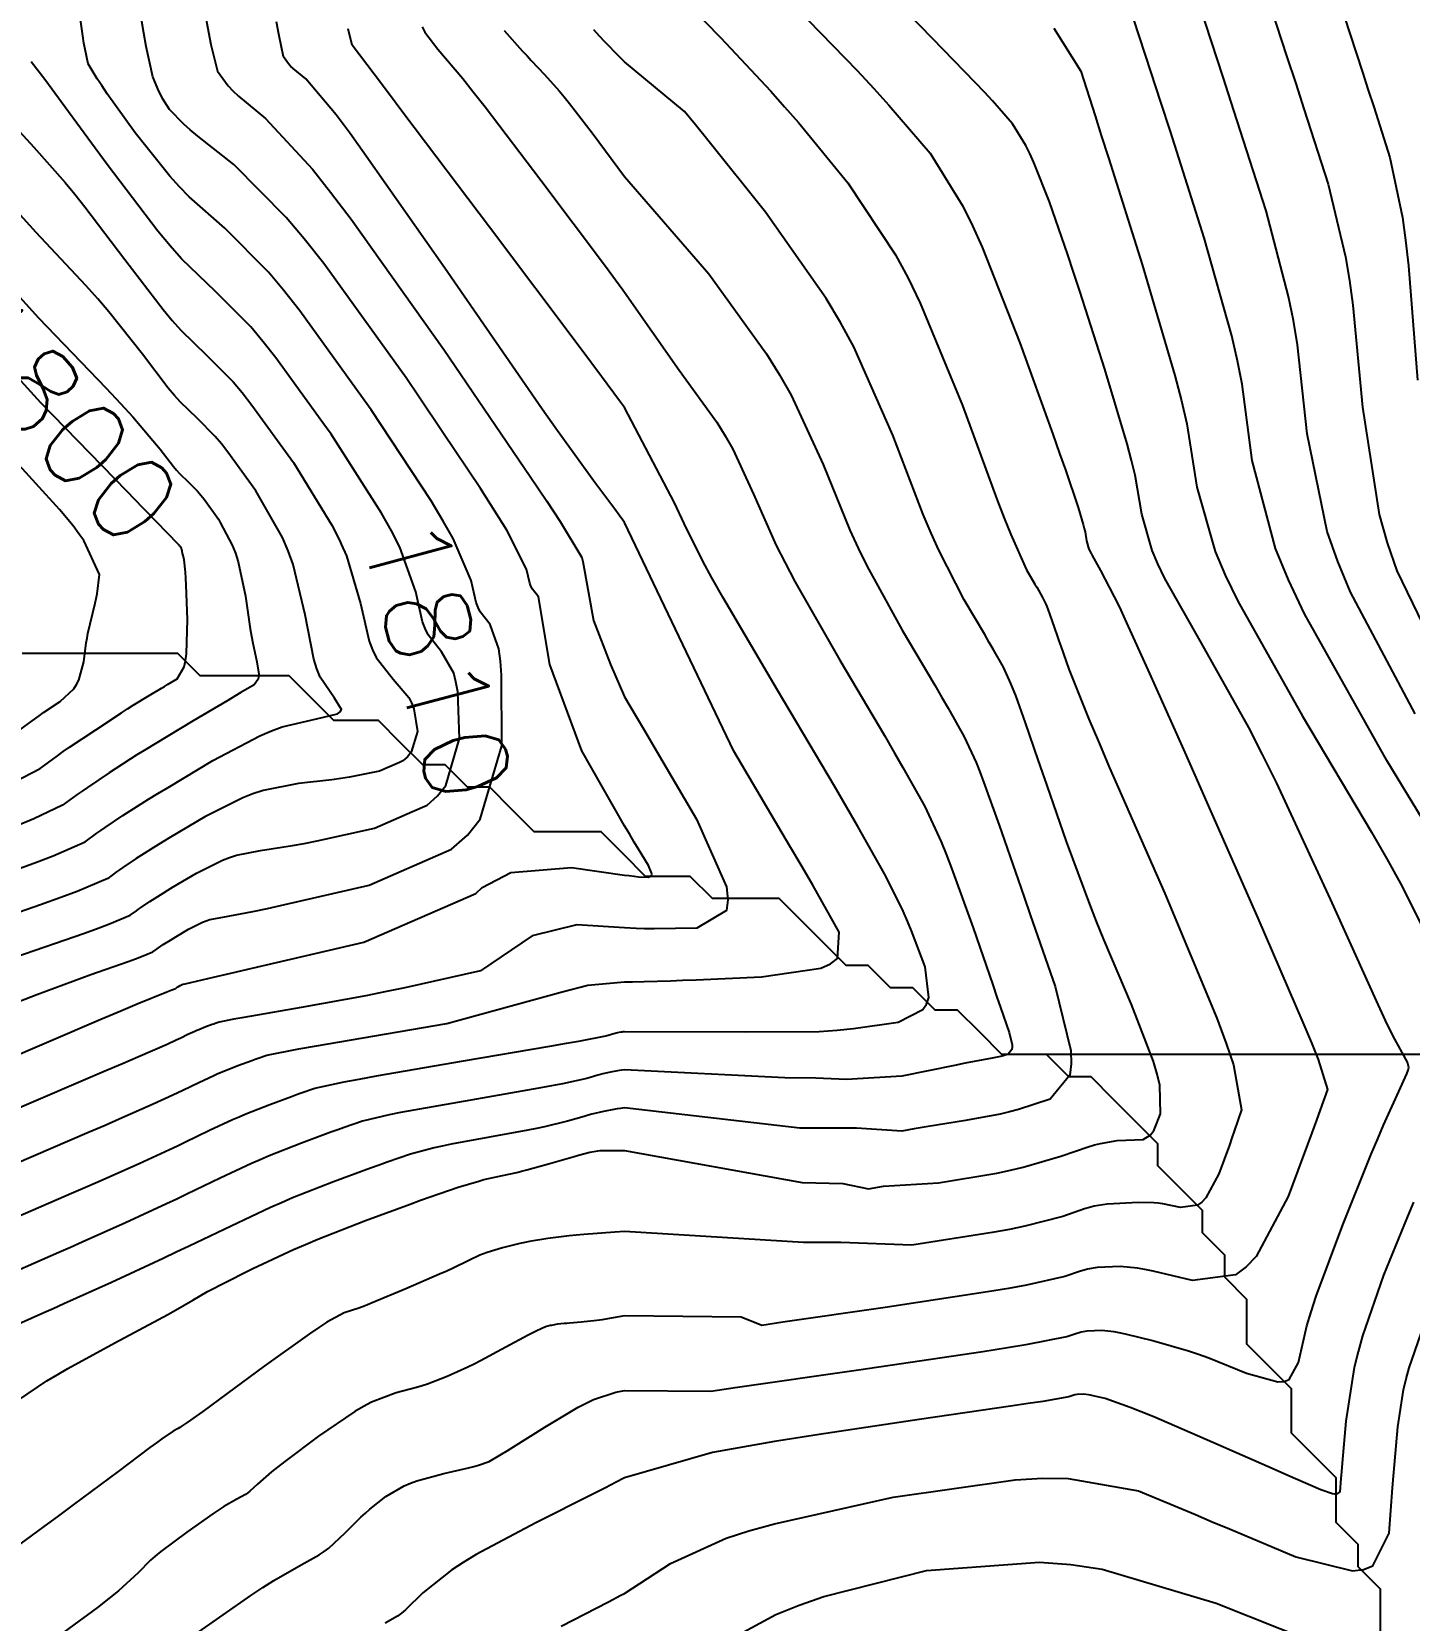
# Model space of a CAD drawing. Header units: metres. Extents: x 837475 to 838479, y 1189012 to 1191015.
# Drawn here: x 837973.4 to 838035.2, y 1189531.9 to 1189603.2 of the extents above; entities that cross this region are included whole.
import ezdxf

# ---------------------------------------------------------------- set-up
doc = ezdxf.new("R2010")
doc.units = ezdxf.units.M
doc.header["$LTSCALE"] = 0.3
for name, color, linetype in [('COTAS 10', 1, 'Continuous'), ('COTAS INT', 252, 'Continuous'), ('DRENAJE', 5, 'Continuous')]:
    doc.layers.add(name, color=color, linetype=linetype)
doc.styles.get("Standard").update_dxf_attribs({"font": 'simplex.shx'})

msp = doc.modelspace()

# ---------------------------------------------------------------- linework, layer by layer
at = {"layer": 'COTAS 10'}
for points in [[(837980.745, 1189531.295), (837983.226, 1189533.021), (837983.771, 1189533.382), (837984.255, 1189533.693), (837985.489, 1189534.396), (837986.298, 1189534.844), (837986.514, 1189534.994), (837986.725, 1189535.156), (837987.459, 1189535.834), (837988.169, 1189536.542), (837988.367, 1189536.722), (837988.564, 1189536.896), (837989.279, 1189537.468), (837990.114, 1189537.948), (837990.387, 1189538.064), (837990.679, 1189538.172), (837991.882, 1189538.502), (837993.001, 1189538.755), (837993.239, 1189538.816), (837993.445, 1189538.872), (837993.931, 1189539.04), (837994.484, 1189539.362), (837994.733, 1189539.516), (837995.023, 1189539.697), (837996.417, 1189540.583), (837997.918, 1189541.474), (837998.276, 1189541.658), (837998.609, 1189541.815), (837999.603, 1189542.157), (838000, 1189542.227), (838003.875, 1189542.202), (838004.96, 1189542.36), (838010.503, 1189543.157), (838016.082, 1189543.978), (838017.19, 1189544.151), (838018.108, 1189544.3), (838019.849, 1189544.643), (838020.297, 1189544.796), (838020.401, 1189544.827), (838020.497, 1189544.852), (838020.77, 1189544.897), (838021.422, 1189544.93), (838021.959, 1189544.867), (838022.193, 1189544.822), (838022.464, 1189544.765), (838023.751, 1189544.46), (838025.32, 1189544.002), (838025.769, 1189543.85), (838026.223, 1189543.685), (838027.915, 1189542.997), (838029.327, 1189542.608), (838029.605, 1189542.632), (838029.834, 1189542.713), (838030.253, 1189543.482), (838030.619, 1189545.125), (838030.815, 1189545.757), (838031.052, 1189546.466), (838032.247, 1189549.666), (838033.52, 1189552.834), (838033.806, 1189553.523), (838034.063, 1189554.13), (838034.75, 1189555.64), (838035.115, 1189556.438), (838035.168, 1189556.595), (838035.201, 1189556.725), (838035.146, 1189556.964), (838034.502, 1189558.122), (838034.163, 1189558.831), (838033.754, 1189559.708), (838031.694, 1189564.279), (838029.276, 1189569.488), (838028.64, 1189570.768), (838028.019, 1189571.977), (838025.9, 1189575.759), (838024.258, 1189578.669), (838023.938, 1189579.33), (838023.676, 1189579.927), (838023.219, 1189581.561), (838022.918, 1189583.301), (838022.755, 1189583.966), (838022.558, 1189584.71), (838021.561, 1189588.061), (838020.436, 1189591.566), (838020.159, 1189592.409), (838019.896, 1189593.195), (838019.073, 1189595.573), (838018.378, 1189597.336), (838018.195, 1189597.735), (838018.018, 1189598.095), (838017.415, 1189599.073), (838016.516, 1189600.101), (838016.152, 1189600.492), (838015.738, 1189600.929), (838013.829, 1189602.894), (838011.523, 1189605.284)], [(838032.011, 1189604.782), (838033.121, 1189601.397), (838033.385, 1189600.586), (838033.63, 1189599.831), (838034.356, 1189597.563), (838034.914, 1189594.869), (838035.052, 1189593.845), (838035.183, 1189592.7), (838035.599, 1189587.563)], [(837972.813, 1189559.686), (837973.616, 1189560.001), (837976.043, 1189560.896), (837977.72, 1189561.478), (837978.051, 1189561.597), (837978.324, 1189561.698), (837978.826, 1189561.911), (837978.973, 1189562.018), (837979.023, 1189562.052), (837979.076, 1189562.089), (837979.297, 1189562.237), (837979.618, 1189562.442), (837979.735, 1189562.513), (837979.863, 1189562.591), (837980.425, 1189562.927), (837981.051, 1189563.24), (837981.219, 1189563.304), (837981.385, 1189563.358), (837981.968, 1189563.473), (837983.322, 1189563.723), (837983.974, 1189563.863), (837984.746, 1189564.034), (837988.536, 1189564.905), (837992.233, 1189566.516), (837992.947, 1189567.153), (837993.526, 1189567.873), (837994.498, 1189571.161), (837994.474, 1189574.323), (837994.426, 1189574.964), (837994.359, 1189575.503), (837993.967, 1189576.6), (837993.525, 1189577.166), (837993.427, 1189577.37), (837993.34, 1189577.595), (837993.115, 1189578.576), (837992.314, 1189580.455), (837991.864, 1189581.246), (837991.316, 1189582.153), (837988.628, 1189586.23), (837988.511, 1189586.407), (837985.422, 1189590.684), (837984.695, 1189591.606), (837984.022, 1189592.415), (837982.053, 1189594.391), (837980.46, 1189595.797), (837980.023, 1189596.247), (837979.589, 1189596.723), (837978.04, 1189598.66), (837976.783, 1189600.42), (837976.533, 1189600.784), (837976.325, 1189601.094), (837975.929, 1189601.771), (837975.785, 1189602.405), (837975.736, 1189602.689), (837975.683, 1189603.02), (837975.457, 1189604.607)], [(837990.914, 1189603.429), (837991.039, 1189603.185), (837991.618, 1189602.415), (837992.74, 1189601.101), (837993.207, 1189600.513), (837993.742, 1189599.829), (837996.242, 1189596.549), (837999.141, 1189592.677), (837999.928, 1189591.619), (838000, 1189591.522), (838002.455, 1189588.018), (838004.137, 1189585.684), (838004.518, 1189585.074), (838004.861, 1189584.478), (838005.795, 1189582.455), (838006.809, 1189580.143), (838007.204, 1189579.365), (838007.648, 1189578.527), (838009.662, 1189575.004), (838011.67, 1189571.616), (838012.109, 1189570.864), (838012.498, 1189570.192), (838013.483, 1189568.437), (838014.214, 1189566.854), (838014.442, 1189566.291), (838014.683, 1189565.674), (838015.646, 1189562.996), (838016.526, 1189560.43), (838016.714, 1189559.884), (838016.877, 1189559.409), (838017.265, 1189558.287), (838017.398, 1189557.74), (838017.401, 1189557.627), (838017.389, 1189557.531), (838017.223, 1189557.323), (838016.953, 1189557.236), (838016.875, 1189557.216), (838016.796, 1189557.197), (838016.498, 1189557.143), (838015.691, 1189556.993), (838015.291, 1189556.913), (838014.814, 1189556.818), (838012.45, 1189556.337), (838009.957, 1189556.189), (838008.586, 1189556.24), (838007.188, 1189556.256), (838000, 1189556.621), (837999.876, 1189556.607), (837999.78, 1189556.594), (837999.686, 1189556.579), (837999.372, 1189556.518), (837999.028, 1189556.433), (837998.916, 1189556.403), (837998.797, 1189556.371), (837998.306, 1189556.23), (837997.219, 1189555.992), (837996.725, 1189555.898), (837996.147, 1189555.792), (837993.359, 1189555.307), (837990.545, 1189554.81), (837989.95, 1189554.697), (837989.436, 1189554.594), (837988.243, 1189554.309), (837987.415, 1189554.027), (837987.13, 1189553.926), (837986.822, 1189553.814), (837985.505, 1189553.329), (837984.049, 1189552.753), (837983.652, 1189552.584), (837983.258, 1189552.411), (837981.855, 1189551.755), (837980.359, 1189551.032), (837979.906, 1189550.818), (837979.435, 1189550.597), (837977.594, 1189549.749), (837975.661, 1189548.879), (837975.133, 1189548.645), (837974.607, 1189548.414), (837972.734, 1189547.603)], [(837972.622, 1189569.538), (837973.765, 1189570.147), (837974.549, 1189570.715), (837974.81, 1189570.897), (837975.091, 1189571.091), (837976.264, 1189571.881), (837977.423, 1189572.641), (837977.695, 1189572.816), (837977.944, 1189572.975), (837978.668, 1189573.421), (837979.215, 1189573.743), (837979.354, 1189573.825), (837979.487, 1189573.903), (837979.925, 1189574.159), (837980.238, 1189574.71), (837980.294, 1189574.975), (837980.336, 1189575.288), (837980.377, 1189576.826), (837980.326, 1189578.365), (837980.311, 1189578.678), (837980.295, 1189578.944), (837980.236, 1189579.497), (837980.183, 1189579.702), (837980.173, 1189579.748), (837980.163, 1189579.789), (837980.142, 1189579.899), (837980.126, 1189579.972), (837980.121, 1189579.991), (837980.114, 1189580.008), (837980.084, 1189580.063), (837980.054, 1189580.106), (837980.046, 1189580.115), (837980.04, 1189580.123), (837980.02, 1189580.142), (837980.001, 1189580.161), (837979.995, 1189580.168), (837979.988, 1189580.176), (837979.96, 1189580.213), (837978.997, 1189581.21), (837978.401, 1189581.823), (837977.662, 1189582.582), (837973.802, 1189586.543), (837969.659, 1189591.098)]]:
    msp.add_lwpolyline(points, dxfattribs=at)
at = {"layer": 'COTAS INT'}
for points in [[(838035.485, 1189572.586), (838032.591, 1189578.047), (838032.018, 1189579.437), (838031.542, 1189580.774), (838030.647, 1189585.162), (838030.209, 1189589.155), (838030.023, 1189590.243), (838029.808, 1189591.324), (838028.796, 1189595.162), (838027.353, 1189599.665), (838026.867, 1189601.164), (838026.344, 1189602.772), (838024.14, 1189609.494)], [(838028.075, 1189607.138), (838029.732, 1189602.085), (838030.126, 1189600.875), (838030.491, 1189599.748), (838031.576, 1189596.363), (838032.361, 1189593.096), (838032.537, 1189592.044), (838032.696, 1189590.928), (838033.123, 1189586.363), (838033.87, 1189581.54), (838034.231, 1189580.261), (838034.659, 1189579.006), (838036.76, 1189574.681)], [(838037.879, 1189564.474), (838034.209, 1189570.492), (838030.524, 1189577.088), (838029.804, 1189578.613), (838029.215, 1189580.009), (838028.171, 1189583.962), (838027.722, 1189587.383), (838027.508, 1189588.442), (838027.255, 1189589.551), (838026.015, 1189593.962), (838024.499, 1189598.721), (838024.071, 1189600.049), (838023.64, 1189601.382), (838022.054, 1189606.235)], [(838002.273, 1189605.044), (838004.305, 1189602.94), (838006.564, 1189600.54), (838007.185, 1189599.841), (838007.805, 1189599.128), (838010.028, 1189596.426), (838012.162, 1189593.19), (838012.725, 1189592.139), (838013.276, 1189591.022), (838015.166, 1189586.426), (838016.71, 1189582.234), (838017.042, 1189581.37), (838017.334, 1189580.635), (838018.044, 1189579.055), (838018.424, 1189578.414), (838018.507, 1189578.272), (838018.581, 1189578.144), (838018.767, 1189577.812), (838018.905, 1189577.513), (838018.949, 1189577.406), (838018.994, 1189577.29), (838019.176, 1189576.783), (838019.412, 1189576.098), (838019.492, 1189575.869), (838019.577, 1189575.623), (838019.936, 1189574.593), (838020.839, 1189572.355), (838021.268, 1189571.348), (838021.774, 1189570.172), (838024.246, 1189564.528), (838026.585, 1189558.939), (838027.008, 1189557.799), (838027.333, 1189556.835), (838027.693, 1189554.826), (838027.368, 1189553.864), (838027.262, 1189553.561), (838027.149, 1189553.241), (838026.678, 1189551.951), (838026.099, 1189550.87), (838025.917, 1189550.682), (838025.725, 1189550.541), (838024.954, 1189550.436), (838024.159, 1189550.598), (838023.952, 1189550.626), (838023.752, 1189550.647), (838023.076, 1189550.662), (838021.665, 1189550.592), (838021.075, 1189550.493), (838020.868, 1189550.439), (838020.643, 1189550.374), (838019.673, 1189550.041), (838017.97, 1189549.595), (838017.282, 1189549.458), (838016.501, 1189549.316), (838012.901, 1189548.751), (838009.703, 1189548.872), (838008.027, 1189548.873), (838000, 1189549.357), (837999.558, 1189549.328), (837998.17, 1189549.222), (837997.834, 1189549.192), (837997.519, 1189549.162), (837996.554, 1189549.05), (837995.739, 1189548.918), (837995.518, 1189548.874), (837995.299, 1189548.828), (837994.527, 1189548.635), (837993.832, 1189548.417), (837993.663, 1189548.355), (837993.503, 1189548.293), (837993.009, 1189548.06), (837992.315, 1189547.719), (837992.028, 1189547.589), (837991.702, 1189547.443), (837990.183, 1189546.784), (837988.674, 1189546.157), (837988.353, 1189546.03), (837988.074, 1189545.924), (837987.419, 1189545.71), (837986.637, 1189545.294), (837986.279, 1189545.06), (837985.859, 1189544.775), (837983.831, 1189543.319), (837981.823, 1189541.841), (837981.415, 1189541.542), (837981.072, 1189541.291), (837980.37, 1189540.786), (837980.102, 1189540.609), (837980.033, 1189540.566), (837979.965, 1189540.525), (837979.738, 1189540.397), (837979.23, 1189540.052), (837978.985, 1189539.875), (837978.696, 1189539.662), (837977.274, 1189538.596), (837975.257, 1189537.089), (837974.591, 1189536.598), (837973.879, 1189536.075), (837970.923, 1189533.921)], [(838007.137, 1189604.873), (838010.437, 1189601.459), (838011.186, 1189600.656), (838011.865, 1189599.914), (838013.721, 1189597.75), (838015.186, 1189595.374), (838015.618, 1189594.5), (838016.06, 1189593.531), (838017.75, 1189589.25), (838019.222, 1189585.139), (838019.527, 1189584.277), (838019.788, 1189583.536), (838020.36, 1189581.86), (838020.59, 1189581.087), (838020.636, 1189580.915), (838020.673, 1189580.762), (838020.743, 1189580.36), (838020.848, 1189579.983), (838020.909, 1189579.845), (838020.983, 1189579.693), (838021.361, 1189579.021), (838021.984, 1189577.847), (838022.212, 1189577.378), (838022.463, 1189576.847), (838023.57, 1189574.407), (838025.083, 1189570.991), (838025.591, 1189569.844), (838026.136, 1189568.61), (838028.426, 1189563.427), (838030.451, 1189558.748), (838030.83, 1189557.831), (838031.13, 1189557.079), (838031.555, 1189555.731), (838031.231, 1189554.828), (838031.058, 1189554.356), (838030.849, 1189553.789), (838029.795, 1189550.938), (838028.352, 1189548.243), (838027.897, 1189547.774), (838027.42, 1189547.424), (838025.496, 1189547.161), (838023.735, 1189547.575), (838023.358, 1189547.652), (838023.03, 1189547.713), (838022.249, 1189547.796), (838021.217, 1189547.744), (838020.786, 1189547.672), (838020.635, 1189547.633), (838020.47, 1189547.585), (838019.761, 1189547.342), (838018.039, 1189546.948), (838017.236, 1189546.805), (838016.292, 1189546.647), (838011.702, 1189545.954), (838007.107, 1189545.287), (838006.158, 1189545.145), (838005.234, 1189545.519), (838000, 1189545.578), (837999.236, 1189545.438), (837998.991, 1189545.399), (837998.762, 1189545.365), (837998.057, 1189545.289), (837997.525, 1189545.249), (837997.404, 1189545.239), (837997.295, 1189545.229), (837996.998, 1189545.197), (837996.78, 1189545.161), (837996.721, 1189545.15), (837996.662, 1189545.137), (837996.456, 1189545.086), (837996.058, 1189544.91), (837995.88, 1189544.819), (837995.671, 1189544.711), (837994.669, 1189544.166), (837993.537, 1189543.561), (837993.247, 1189543.414), (837992.966, 1189543.275), (837992.037, 1189542.849), (837991.16, 1189542.514), (837990.913, 1189542.433), (837990.664, 1189542.357), (837989.748, 1189542.127), (837988.649, 1189541.708), (837988.285, 1189541.513), (837987.894, 1189541.285), (837986.263, 1189540.178), (837984.748, 1189539.04), (837984.43, 1189538.792), (837984.156, 1189538.573), (837983.533, 1189538.026), (837983.186, 1189537.705), (837983.085, 1189537.629), (837982.983, 1189537.558), (837982.6, 1189537.346), (837982.016, 1189537.013), (837981.786, 1189536.865), (837981.528, 1189536.694), (837980.353, 1189535.876), (837979.188, 1189535.003), (837978.937, 1189534.797), (837978.716, 1189534.606), (837978.175, 1189534.044), (837977.293, 1189533.236), (837976.857, 1189532.89), (837976.338, 1189532.491), (837973.769, 1189530.607)], [(837971.914, 1189556.937), (837976.491, 1189558.885), (837977.388, 1189559.265), (837978.126, 1189559.576), (837979.454, 1189560.124), (837979.686, 1189560.204), (837979.731, 1189560.22), (837979.769, 1189560.234), (837979.838, 1189560.264), (837979.858, 1189560.278), (837979.872, 1189560.288), (837979.903, 1189560.309), (837979.947, 1189560.337), (837979.963, 1189560.347), (837979.981, 1189560.357), (837980.059, 1189560.404), (837980.145, 1189560.447), (837980.168, 1189560.456), (837980.191, 1189560.463), (837980.272, 1189560.479), (837981.551, 1189560.769), (837982.329, 1189560.95), (837983.292, 1189561.174), (837988.302, 1189562.345), (837993.322, 1189564.533), (837993.617, 1189564.796), (837994.895, 1189565.473), (837997.626, 1189565.701), (838000, 1189565.358), (838000.212, 1189565.331), (838000.437, 1189565.305), (838000.63, 1189565.285), (838001.07, 1189565.257), (838001.214, 1189565.341), (838001.221, 1189565.392), (838001.213, 1189565.455), (838001.069, 1189565.781), (838000.632, 1189566.516), (838000.439, 1189566.836), (838000.216, 1189567.207), (838000, 1189567.566), (837998.081, 1189570.936), (837996.64, 1189574.805), (837996.137, 1189577.837), (837995.862, 1189578.189), (837995.8, 1189578.32), (837995.744, 1189578.463), (837995.6, 1189579.09), (837994.711, 1189580.84), (837994.186, 1189581.691), (837993.539, 1189582.702), (837991.848, 1189585.22), (837990.782, 1189586.805), (837990.197, 1189587.675), (837986.496, 1189592.799), (837985.624, 1189593.904), (837984.818, 1189594.873), (837982.46, 1189597.241), (837980.846, 1189598.52), (837980.509, 1189598.803), (837980.221, 1189599.056), (837979.577, 1189599.711), (837979.262, 1189600.213), (837979.18, 1189600.369), (837979.1, 1189600.533), (837978.833, 1189601.184), (837978.525, 1189602.535), (837978.42, 1189603.14), (837978.307, 1189603.845)], [(837981.205, 1189603.832), (837981.324, 1189603.182), (837981.433, 1189602.629), (837981.734, 1189601.441), (837982.204, 1189600.777), (837982.419, 1189600.555), (837982.67, 1189600.315), (837983.881, 1189599.311), (837985.991, 1189597.043), (837986.808, 1189596.008), (837987.725, 1189594.795), (837991.882, 1189588.944), (837995.763, 1189583.25), (837996.507, 1189582.137), (837997.108, 1189581.225), (837998.086, 1189579.604), (837998.126, 1189579.433), (837998.612, 1189576.778), (837999.37, 1189574.805), (838000, 1189573.353), (838000.523, 1189572.475), (838000.899, 1189571.839), (838001.322, 1189571.122), (838003.23, 1189567.872), (838004.575, 1189564.828), (838004.642, 1189564.242), (838004.577, 1189563.767), (838003.238, 1189562.979), (838001.328, 1189562.948), (838000.903, 1189562.95), (838000.523, 1189562.957), (838000, 1189562.991), (837997.853, 1189563.121), (837995.856, 1189562.632), (837993.536, 1189561.066), (837990.133, 1189560.304), (837989.248, 1189560.119), (837988.388, 1189559.944), (837985.487, 1189559.408), (837983.256, 1189559.026), (837982.818, 1189558.949), (837982.457, 1189558.884), (837981.803, 1189558.755), (837981.622, 1189558.693), (837981.56, 1189558.671), (837981.492, 1189558.647), (837981.204, 1189558.541), (837980.886, 1189558.415), (837980.799, 1189558.378), (837980.713, 1189558.34), (837980.406, 1189558.196), (837980.079, 1189558.038), (837979.979, 1189557.991), (837979.876, 1189557.943), (837979.474, 1189557.758), (837978.15, 1189557.183), (837977.467, 1189556.889), (837976.646, 1189556.538), (837972.536, 1189554.782)], [(837972.602, 1189552.389), (837975.966, 1189553.83), (837976.689, 1189554.141), (837977.32, 1189554.415), (837978.847, 1189555.088), (837979.729, 1189555.494), (837979.955, 1189555.6), (837980.172, 1189555.703), (837980.889, 1189556.049), (837981.561, 1189556.364), (837981.75, 1189556.447), (837981.94, 1189556.527), (837982.638, 1189556.804), (837983.269, 1189557.036), (837983.417, 1189557.089), (837983.553, 1189557.138), (837983.95, 1189557.273), (837985.383, 1189557.555), (837986.173, 1189557.697), (837987.133, 1189557.866), (837992.02, 1189558.703), (837997.204, 1189560.113), (837998.36, 1189560.424), (838000, 1189560.571), (838000.14, 1189560.564), (838000.238, 1189560.563), (838000.351, 1189560.564), (838000.881, 1189560.574), (838002.069, 1189560.617), (838002.596, 1189560.638), (838003.21, 1189560.663), (838006.144, 1189560.784), (838008.807, 1189561.18), (838009.25, 1189561.379), (838009.565, 1189561.615), (838009.639, 1189562.789), (838008.452, 1189564.9), (838007.971, 1189565.728), (838007.425, 1189566.662), (838004.905, 1189570.912), (838000, 1189581.186), (837999.927, 1189581.284), (837999.755, 1189581.515), (837999.559, 1189581.776), (837998.661, 1189582.971), (837996.991, 1189585.294), (837996.31, 1189586.266), (837995.533, 1189587.379), (837991.934, 1189592.588), (837988.409, 1189597.625), (837987.679, 1189598.631), (837987.055, 1189599.468), (837985.688, 1189601.085), (837985.126, 1189601.551), (837985.009, 1189601.662), (837984.91, 1189601.765), (837984.692, 1189602.073), (837984.478, 1189603.097), (837984.382, 1189603.652)], [(837972.668, 1189549.996), (837975.287, 1189551.122), (837975.911, 1189551.393), (837976.491, 1189551.647), (837978.221, 1189552.418), (837979.582, 1189553.046), (837979.93, 1189553.209), (837980.266, 1189553.368), (837981.372, 1189553.902), (837982.41, 1189554.388), (837982.701, 1189554.515), (837982.995, 1189554.64), (837984.072, 1189555.066), (837985.045, 1189555.425), (837985.274, 1189555.507), (837985.484, 1189555.582), (837986.097, 1189555.791), (837987.423, 1189556.077), (837988.084, 1189556.201), (837988.872, 1189556.343), (837992.779, 1189557.02), (837996.64, 1189557.68), (837997.4, 1189557.813), (837998.025, 1189557.924), (837999.166, 1189558.144), (837999.408, 1189558.213), (837999.466, 1189558.229), (837999.522, 1189558.244), (837999.691, 1189558.286), (837999.846, 1189558.316), (837999.891, 1189558.323), (837999.939, 1189558.33), (838000, 1189558.337), (838005.438, 1189558.323), (838008.734, 1189558.338), (838009.542, 1189558.402), (838010.275, 1189558.47), (838012.284, 1189558.752), (838013.39, 1189559.321), (838013.553, 1189559.57), (838013.653, 1189559.858), (838013.499, 1189561.232), (838012.886, 1189562.851), (838012.698, 1189563.294), (838012.501, 1189563.735), (838011.722, 1189565.312), (838010.471, 1189567.541), (838009.977, 1189568.395), (838009.418, 1189569.35), (838006.868, 1189573.653), (838004.419, 1189577.824), (838003.924, 1189578.696), (838003.509, 1189579.446), (838002.671, 1189581.132), (838002.241, 1189582.064), (838000, 1189586.344), (837999.779, 1189586.642), (837998.963, 1189587.735), (837998.049, 1189588.956), (837993.936, 1189594.433), (837990.101, 1189599.525), (837989.363, 1189600.503), (837988.764, 1189601.295), (837987.77, 1189602.596), (837987.6, 1189603.339)], [(837972.773, 1189541.774), (837974.075, 1189542.653), (837974.527, 1189542.927), (837975.017, 1189543.214), (837977.116, 1189544.362), (837979.087, 1189545.408), (837979.496, 1189545.631), (837979.847, 1189545.824), (837980.624, 1189546.282), (837981.277, 1189546.664), (837981.549, 1189546.81), (837981.861, 1189546.973), (837983.319, 1189547.706), (837985.139, 1189548.55), (837985.679, 1189548.783), (837986.235, 1189549.016), (837988.373, 1189549.855), (837990.374, 1189550.593), (837990.844, 1189550.762), (837991.277, 1189550.916), (837992.537, 1189551.345), (837993.461, 1189551.628), (837993.684, 1189551.689), (837993.891, 1189551.744), (837994.519, 1189551.881), (837995.16, 1189552.016), (837995.376, 1189552.069), (837995.608, 1189552.129), (837996.586, 1189552.403), (837997.53, 1189552.675), (837997.742, 1189552.735), (837997.932, 1189552.787), (837998.439, 1189552.916), (837998.796, 1189552.98), (837998.892, 1189552.991), (837998.986, 1189552.999), (837999.314, 1189553.003), (837999.711, 1189552.992), (837999.848, 1189552.99), (837999.998, 1189552.99), (838000, 1189552.99), (838007.976, 1189551.565), (838009.805, 1189551.514), (838010.953, 1189551.283), (838011.627, 1189551.394), (838014.1, 1189551.548), (838016.711, 1189551.984), (838017.329, 1189552.112), (838017.9, 1189552.243), (838019.585, 1189552.741), (838020.816, 1189553.162), (838021.102, 1189553.245), (838021.364, 1189553.314), (838022.113, 1189553.439), (838023.285, 1189553.497), (838023.601, 1189553.682), (838023.686, 1189553.793), (838023.77, 1189553.929), (838024.062, 1189554.638), (838024.033, 1189555.924), (838023.915, 1189556.424), (838023.75, 1189556.987), (838022.752, 1189559.543), (838021.51, 1189562.47), (838021.19, 1189563.267), (838020.88, 1189564.059), (838019.845, 1189566.869), (838018.973, 1189569.371), (838018.766, 1189569.969), (838018.573, 1189570.525), (838018, 1189572.187), (838017.557, 1189573.418), (838017.446, 1189573.701), (838017.341, 1189573.96), (838017.006, 1189574.687), (838016.553, 1189575.494), (838016.374, 1189575.802), (838016.173, 1189576.148), (838015.25, 1189577.704), (838014.105, 1189579.933), (838013.763, 1189580.702), (838013.41, 1189581.537), (838012.042, 1189585.103), (838010.292, 1189589.067), (838009.697, 1189590.154), (838009.054, 1189591.236), (838006.335, 1189595.103), (838003.745, 1189598.341), (838003.184, 1189599.027), (838002.691, 1189599.621), (838000, 1189601.848), (837999.752, 1189602.097), (837999.115, 1189602.756), (837998.882, 1189603.009), (837998.625, 1189603.293)], [(837994.603, 1189603.258), (837995.421, 1189602.338), (837995.623, 1189602.117), (837995.814, 1189601.91), (837996.415, 1189601.281), (837997.066, 1189600.554), (837997.288, 1189600.285), (837997.528, 1189599.987), (837998.547, 1189598.666), (838000, 1189596.712), (838003.779, 1189592.34), (838006.368, 1189588.749), (838006.953, 1189587.809), (838007.482, 1189586.892), (838008.918, 1189583.779), (838010.109, 1189580.84), (838010.483, 1189580.033), (838010.876, 1189579.23), (838012.456, 1189576.354), (838013.921, 1189573.882), (838014.242, 1189573.333), (838014.526, 1189572.843), (838015.244, 1189571.562), (838015.777, 1189570.407), (838015.944, 1189569.996), (838016.12, 1189569.546), (838016.823, 1189567.592), (838017.668, 1189565.137), (838017.933, 1189564.372), (838018.212, 1189563.569), (838019.329, 1189560.36), (838020.029, 1189557.483), (838020.044, 1189556.89), (838019.981, 1189556.385), (838019.11, 1189555.296), (838017.688, 1189554.837), (838017.278, 1189554.73), (838016.862, 1189554.631), (838015.299, 1189554.346), (838013.545, 1189554.066), (838013.008, 1189553.971), (838012.448, 1189553.869), (838010.414, 1189554.004), (838007.875, 1189554.004), (838000, 1189554.906), (837999.812, 1189554.885), (837999.668, 1189554.865), (837999.527, 1189554.843), (837999.054, 1189554.751), (837998.535, 1189554.622), (837998.366, 1189554.577), (837998.186, 1189554.528), (837997.446, 1189554.317), (837996.414, 1189554.061), (837996.051, 1189553.984), (837995.654, 1189553.904), (837993.939, 1189553.594), (837992.218, 1189553.277), (837991.817, 1189553.193), (837991.449, 1189553.111), (837990.39, 1189552.827), (837989.346, 1189552.471), (837988.987, 1189552.344), (837988.598, 1189552.203), (837986.939, 1189551.592), (837985.104, 1189550.866), (837984.604, 1189550.653), (837984.106, 1189550.435), (837982.339, 1189549.608), (837980.453, 1189548.697), (837979.881, 1189548.427), (837979.288, 1189548.148), (837976.967, 1189547.079), (837974.831, 1189546.111), (837974.355, 1189545.897), (837973.928, 1189545.706), (837972.8, 1189545.21)], [(838019.272, 1189603.357), (838020.474, 1189601.439), (838021.123, 1189599.423), (838021.401, 1189598.55), (838021.722, 1189597.541), (838023.235, 1189592.761), (838024.702, 1189587.779), (838024.994, 1189586.642), (838025.235, 1189585.61), (838025.695, 1189582.761), (838026.504, 1189579.871), (838026.967, 1189578.814), (838027.533, 1189577.646), (838030.438, 1189572.496), (838033.53, 1189567.289), (838034.214, 1189566.084), (838034.823, 1189564.981), (838036.4, 1189561.855)], [(837972.632, 1189561.668), (837975.755, 1189562.752), (837976.371, 1189562.974), (837976.879, 1189563.162), (837977.814, 1189563.558), (837978.089, 1189563.757), (837978.18, 1189563.821), (837978.279, 1189563.889), (837978.69, 1189564.166), (837979.29, 1189564.547), (837979.506, 1189564.68), (837979.745, 1189564.825), (837980.792, 1189565.449), (837981.957, 1189566.033), (837982.27, 1189566.152), (837982.58, 1189566.254), (837983.665, 1189566.467), (837985.093, 1189566.677), (837985.618, 1189566.776), (837986.2, 1189566.893), (837988.77, 1189567.465), (837990.486, 1189568.213), (837991.145, 1189568.5), (837991.603, 1189568.909), (837991.975, 1189569.371), (837992.599, 1189571.482), (837992.512, 1189573.574), (837992.435, 1189574.024), (837992.336, 1189574.418), (837991.788, 1189575.373), (837991.187, 1189576.143), (837991.054, 1189576.421), (837990.936, 1189576.726), (837990.629, 1189578.062), (837989.917, 1189580.07), (837989.543, 1189580.8), (837989.092, 1189581.605), (837986.826, 1189585.138), (837986.456, 1189585.651), (837984.349, 1189588.568), (837983.765, 1189589.308), (837983.226, 1189589.957), (837981.647, 1189591.541), (837980.115, 1189593.018), (837979.605, 1189593.599), (837979.057, 1189594.254), (837976.772, 1189597.24), (837974.712, 1189600.06), (837974.308, 1189600.61), (837973.975, 1189601.06), (837973.372, 1189601.85)], [(837972.357, 1189599.257), (837973.48, 1189598.023), (837974.897, 1189596.44), (837975.331, 1189595.913), (837975.783, 1189595.347), (837977.569, 1189592.984), (837979.29, 1189590.734), (837979.702, 1189590.241), (837980.086, 1189589.804), (837981.24, 1189588.692), (837982.429, 1189587.498), (837982.835, 1189587.01), (837983.275, 1189586.452), (837985.14, 1189583.869), (837986.868, 1189581.056), (837987.221, 1189580.354), (837987.284, 1189580.215), (837987.52, 1189579.686), (837988.143, 1189577.548), (837988.532, 1189575.858), (837988.682, 1189575.471), (837988.85, 1189575.12), (837989.61, 1189574.145), (837990.313, 1189573.333), (837990.445, 1189573.084), (837990.549, 1189572.825), (837990.7, 1189571.804), (837990.423, 1189570.869), (837990.259, 1189570.664), (837990.056, 1189570.483), (837989.899, 1189570.415), (837989.004, 1189570.025), (837987.654, 1189569.753), (837987.263, 1189569.689), (837986.864, 1189569.631), (837985.362, 1189569.461), (837983.774, 1189569.149), (837983.321, 1189569.001), (837982.863, 1189568.826), (837981.158, 1189567.972), (837979.627, 1189567.059), (837979.278, 1189566.846), (837978.961, 1189566.652), (837978.084, 1189566.095), (837977.482, 1189565.69), (837977.338, 1189565.59), (837977.204, 1189565.497), (837976.802, 1189565.205), (837975.434, 1189564.626), (837974.691, 1189564.351), (837973.79, 1189564.026), (837969.221, 1189562.44)], [(837972.711, 1189565.603), (837973.609, 1189565.932), (837974.356, 1189566.215), (837975.79, 1189566.852), (837976.319, 1189567.236), (837976.495, 1189567.359), (837976.685, 1189567.49), (837977.477, 1189568.024), (837978.632, 1189568.757), (837979.049, 1189569.013), (837979.509, 1189569.292), (837981.525, 1189570.495), (837983.632, 1189571.607), (837984.151, 1189571.83), (837984.64, 1189572.015), (837986.173, 1189572.376), (837987.116, 1189572.59), (837987.235, 1189572.683), (837987.292, 1189572.79), (837986.983, 1189573.298), (837986.346, 1189574.238), (837986.196, 1189574.617), (837986.058, 1189575.048), (837985.658, 1189577.034), (837985.122, 1189579.301), (837984.9, 1189579.909), (837984.645, 1189580.508), (837983.455, 1189582.601), (837982.201, 1189584.337), (837981.906, 1189584.711), (837981.633, 1189585.04), (837980.834, 1189585.842), (837980.058, 1189586.589), (837979.8, 1189586.883), (837979.523, 1189587.215), (837978.366, 1189588.727), (837976.855, 1189590.635), (837976.354, 1189591.216), (837975.818, 1189591.821), (837973.587, 1189594.197), (837971.458, 1189596.538)], [(837970.559, 1189593.818), (837973.695, 1189590.37), (837976.74, 1189587.202), (837977.377, 1189586.52), (837977.926, 1189585.922), (837979.163, 1189584.47), (837979.756, 1189583.695), (837979.897, 1189583.526), (837980.03, 1189583.375), (837980.427, 1189582.992), (837980.836, 1189582.581), (837980.976, 1189582.413), (837981.127, 1189582.221), (837981.77, 1189581.332), (837981.85, 1189581.184), (837982.392, 1189580.168), (837982.531, 1189579.802), (837982.655, 1189579.418), (837982.982, 1189577.877), (837983.203, 1189576.412), (837983.26, 1189576.077), (837983.315, 1189575.771), (837983.499, 1189574.922), (837983.584, 1189574.368), (837983.576, 1189574.248), (837983.556, 1189574.143), (837983.369, 1189573.888), (837982.784, 1189573.544), (837982.512, 1189573.384), (837982.192, 1189573.195), (837980.64, 1189572.279), (837978.928, 1189571.253), (837978.508, 1189570.995), (837978.111, 1189570.748), (837976.871, 1189569.952), (837975.888, 1189569.29), (837975.653, 1189569.128), (837975.434, 1189568.975), (837974.777, 1189568.499), (837973.489, 1189567.876), (837972.871, 1189567.631)], [(837972.753, 1189571.794), (837973.512, 1189572.354), (837973.72, 1189572.502), (837973.927, 1189572.648), (837974.667, 1189573.153), (837975.276, 1189573.721), (837975.4, 1189573.907), (837975.505, 1189574.106), (837975.725, 1189574.929), (837975.837, 1189575.779), (837975.874, 1189575.994), (837975.914, 1189576.202), (837976.245, 1189577.561), (837976.285, 1189577.769), (837976.322, 1189577.985), (837976.435, 1189578.839), (837975.726, 1189580.377), (837975.507, 1189580.673), (837975.246, 1189581.024), (837974.641, 1189581.769), (837971.431, 1189585.259)], [(838035.419, 1189550.682), (838035.137, 1189550.03), (838034.06, 1189547.405), (838033.121, 1189544.675), (838032.924, 1189543.957), (838032.755, 1189543.254), (838032.376, 1189540.854), (838032.212, 1189538.97), (838032.18, 1189538.594), (838032.153, 1189538.281), (838032.102, 1189537.675), (838031.964, 1189537.571), (838031.881, 1189537.575), (838031.78, 1189537.593), (838031.257, 1189537.773), (838030.12, 1189538.264), (838029.632, 1189538.477), (838029.069, 1189538.723), (838026.41, 1189539.892), (838023.751, 1189541.038), (838023.189, 1189541.271), (838022.702, 1189541.466), (838021.57, 1189541.867), (838021.031, 1189541.994), (838020.918, 1189542.018), (838020.82, 1189542.037), (838020.595, 1189542.064), (838020.322, 1189542.05), (838020.208, 1189542.031), (838020.168, 1189542.02), (838020.124, 1189542.008), (838019.937, 1189541.943), (838018.779, 1189541.739), (838018.124, 1189541.638), (838017.325, 1189541.517), (838013.228, 1189540.921), (838008.737, 1189540.256), (838007.689, 1189540.092), (838006.725, 1189539.936), (838003.95, 1189539.445), (838000, 1189538.307), (837999.592, 1189538.093), (837999.142, 1189537.863), (837998.611, 1189537.593), (837996.02, 1189536.29), (837993.346, 1189534.859), (837992.763, 1189534.508), (837992.247, 1189534.177), (837990.951, 1189533.147), (837990.171, 1189532.39), (837989.982, 1189532.231), (837989.803, 1189532.094), (837989.254, 1189531.782)], [(837997.152, 1189531.656), (837999.284, 1189532.746), (837999.84, 1189533.038), (838000, 1189533.123), (838002.056, 1189534.463), (838004.568, 1189535.599), (838005.583, 1189535.921), (838006.737, 1189536.245), (838012.056, 1189537.442), (838017.53, 1189538.224), (838018.782, 1189538.288), (838019.92, 1189538.284), (838023.074, 1189537.717), (838025.621, 1189536.655), (838026.375, 1189536.339), (838027.151, 1189536.014), (838030.132, 1189534.762), (838032.673, 1189534.126), (838033.172, 1189534.189), (838033.582, 1189534.356), (838034.322, 1189535.822), (838034.478, 1189537.857), (838034.52, 1189538.382), (838034.561, 1189538.892), (838034.704, 1189540.593), (838034.967, 1189542.261), (838035.085, 1189542.749), (838035.221, 1189543.248), (838035.874, 1189545.144)], [(838003.556, 1189530.421), (838006.784, 1189532.168), (838007.834, 1189532.586), (838008.952, 1189532.976), (838013.556, 1189534.148), (838018.619, 1189534.524), (838020.026, 1189534.412), (838021.437, 1189534.206), (838026.55, 1189532.683), (838030.881, 1189530.959)]]:
    msp.add_lwpolyline(points, dxfattribs=at)
at = {"layer": 'DRENAJE'}
for points in [[(838018.94034, 1189557.30176, 0), (838017.94068, 1189557.30176, 0), (838016.94102, 1189557.30176, 0), (838015.94135, 1189558.30143, 0), (838014.94169, 1189559.30109, 0), (838013.94203, 1189559.30109, 0), (838012.94236, 1189560.30075, 0), (838011.9427, 1189560.30075, 0), (838010.94304, 1189561.30041, 0), (838009.94338, 1189561.30041, 0), (838008.94371, 1189562.30008, 0), (838007.94405, 1189563.29974, 0), (838006.94439, 1189564.2994, 0), (838005.94472, 1189564.2994, 0), (838004.94506, 1189564.2994, 0), (838003.9454, 1189564.2994, 0), (838002.94574, 1189565.29907, 0), (838001.94607, 1189565.29907, 0), (838000.94641, 1189565.29907, 0), (837999.94675, 1189566.29873, 0), (837998.94708, 1189567.29839, 0), (837997.94742, 1189567.29839, 0), (837996.94776, 1189567.29839, 0), (837995.9481, 1189567.29839, 0), (837994.94843, 1189568.29805, 0), (837993.94877, 1189569.29772, 0), (837992.94911, 1189569.29772, 0), (837991.94944, 1189570.29738, 0), (837990.94978, 1189570.29738, 0), (837989.95012, 1189571.29704, 0), (837988.95045, 1189572.29671, 0), (837987.95079, 1189572.29671, 0), (837986.95113, 1189572.29671, 0), (837985.95147, 1189573.29637, 0), (837984.9518, 1189574.29603, 0), (837983.95214, 1189574.29603, 0), (837982.95248, 1189574.29603, 0), (837981.95281, 1189574.29603, 0), (837980.95315, 1189574.29603, 0), (837979.95349, 1189575.2957, 0), (837978.95383, 1189575.2957, 0), (837977.95416, 1189575.2957, 0), (837976.9545, 1189575.2957, 0), (837975.95484, 1189575.2957, 0), (837974.95517, 1189575.2957, 0), (837973.95551, 1189575.2957, 0), (837972.95585, 1189575.2957, 0)], [(838033.93529, 1189531.31053, 0), (838033.93529, 1189532.31019, 0), (838033.93529, 1189533.30985, 0), (838032.93562, 1189534.30952, 0), (838032.93562, 1189535.30918, 0), (838031.93596, 1189536.30884, 0), (838031.93596, 1189537.3085, 0), (838031.93596, 1189538.30817, 0), (838030.9363, 1189539.30783, 0), (838029.93663, 1189540.30749, 0), (838029.93663, 1189541.30716, 0), (838029.93663, 1189542.30682, 0), (838028.93697, 1189543.30648, 0), (838027.93731, 1189544.30615, 0), (838027.93731, 1189545.30581, 0), (838027.93731, 1189546.30547, 0), (838026.93765, 1189547.30513, 0), (838026.93765, 1189548.3048, 0), (838025.93798, 1189549.30446, 0), (838025.93798, 1189550.30412, 0), (838024.93832, 1189551.30379, 0), (838023.93866, 1189552.30345, 0), (838023.93866, 1189553.30311, 0), (838022.93899, 1189554.30277, 0), (838021.93933, 1189555.30244, 0), (838020.93967, 1189556.3021, 0), (838019.94001, 1189556.3021, 0), (838018.94034, 1189557.30176, 0)], [(838035.93461, 1189557.30176, 0), (838034.93495, 1189557.30176, 0), (838033.93529, 1189557.30176, 0), (838032.93562, 1189557.30176, 0), (838031.93596, 1189557.30176, 0), (838030.9363, 1189557.30176, 0), (838029.93663, 1189557.30176, 0), (838028.93697, 1189557.30176, 0), (838027.93731, 1189557.30176, 0), (838026.93765, 1189557.30176, 0), (838025.93798, 1189557.30176, 0), (838024.93832, 1189557.30176, 0), (838023.93866, 1189557.30176, 0), (838022.93899, 1189557.30176, 0), (838021.93933, 1189557.30176, 0), (838020.93967, 1189557.30176, 0), (838019.94001, 1189557.30176, 0), (838018.94034, 1189557.30176, 0)]]:
    msp.add_polyline3d(points, dxfattribs=at)

# ---------------------------------------------------------------- texts
at = {"layer": 'COTAS 10', "char_height": 3.799998, "attachment_point": 7}
for s, insert, rotation in [('1800', (837968.924, 1189589.508), 311.6416048), ('1810', (837988.088, 1189580.883), 284.9485398)]:
    msp.add_mtext(s, dxfattribs=dict(at, insert=insert, rotation=rotation))

doc.saveas('drawing.dxf')
